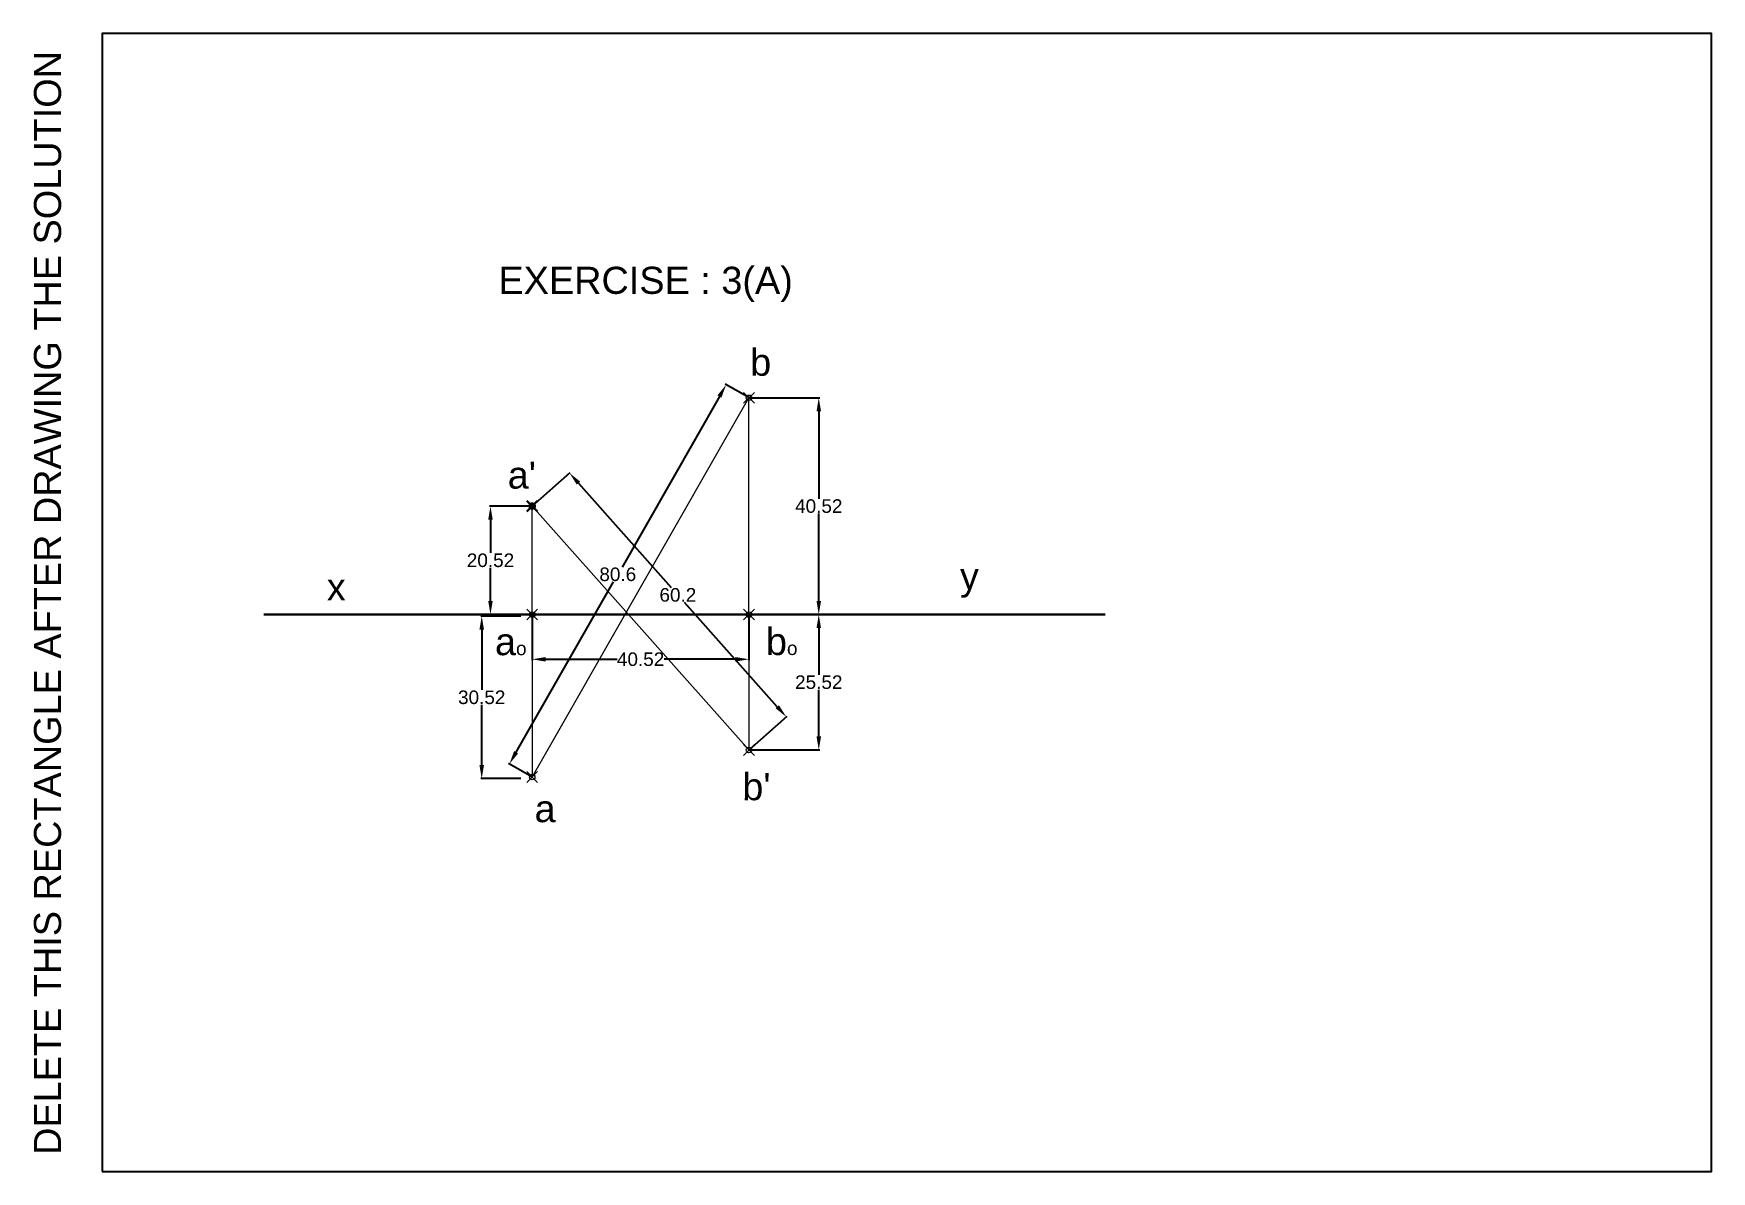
# Model space of a CAD drawing. Header units: millimetres. Extents: x -13 to 297, y 0 to 210.
import ezdxf

# ---------------------------------------------------------------- set-up
doc = ezdxf.new("R2010")
doc.units = ezdxf.units.MM
doc.header["$PDMODE"] = 35
doc.header["$PDSIZE"] = -2.5
doc.layers.add('Comments', color=10, linetype='Continuous', lineweight=13, plot=False)
doc.layers.add('thick continuous', color=7, linetype='Continuous', lineweight=30)
doc.layers.add('thin continuous', color=7, linetype='Continuous', lineweight=13)
doc.styles.get("Standard").update_dxf_attribs({"font": 'arial.ttf'})
doc.dimstyles.get("Standard").update_dxf_attribs({"dimtxt": 2.5, "dimasz": 2.5, "dimexe": 0.18, "dimexo": 0.0625, "dimgap": 0.09, "dimtad": 0, "dimtih": 1, "dimtoh": 1, "dimdec": 1, "dimzin": 0, "dimdsep": 46, "dimtxsty": 'Standard', "dimcen": 0.09, "dimadec": 0, "dimazin": 0, "dimtfac": 1, "dimtdec": 1, "dimtofl": 0, "dimtmove": 0, "dimatfit": 3, "dimfxl": 1, "dimtolj": 1, "dimtzin": 0, "dimarcsym": 0})

# ---------------------------------------------------------------- blocks, each defined once
blk = doc.blocks.new('*D1')
at = {"layer": 'Defpoints', "color": 0}
for p in [(119.38, 142.78), (119.38, 102.78), (132.26, 102.78)]:
    blk.add_point(p, dxfattribs=at)
at = {"layer": 'thin continuous', "color": 0, "lineweight": -2}
for p, q in [((119.45, 142.78), (132.44, 142.78)), ((132.26, 140.28), (132.26, 124.14)), ((132.26, 105.28), (132.26, 121.41)), ((119.45, 102.78), (132.44, 102.78))]:
    blk.add_line(p, q, dxfattribs=at)
at = {"layer": 'thin continuous', "color": 0}
for points in [[(132.68, 140.28), (131.85, 140.28), (132.26, 142.78)], [(131.85, 105.28), (132.68, 105.28), (132.26, 102.78)]]:
    blk.add_solid(points, dxfattribs=at)
at = {"layer": 'thin continuous', "color": 0, "insert": (132.26, 122.78), "char_height": 2.5, "attachment_point": 5}
blk.add_mtext('\\A1;40.52', dxfattribs=at)
blk = doc.blocks.new('*D2')
at = {"layer": 'Defpoints', "color": 0}
for p in [(119.38, 102.78), (119.38, 77.78), (132.26, 77.78)]:
    blk.add_point(p, dxfattribs=at)
at = {"layer": 'thin continuous', "color": 0, "lineweight": -2}
for p, q in [((119.45, 102.78), (132.44, 102.78)), ((132.26, 100.28), (132.26, 91.64)), ((132.26, 80.28), (132.26, 88.91)), ((119.45, 77.78), (132.44, 77.78))]:
    blk.add_line(p, q, dxfattribs=at)
at = {"layer": 'thin continuous', "color": 0}
for points in [[(132.68, 100.28), (131.85, 100.28), (132.26, 102.78)], [(131.85, 80.28), (132.68, 80.28), (132.26, 77.78)]]:
    blk.add_solid(points, dxfattribs=at)
at = {"layer": 'thin continuous', "color": 0, "insert": (132.26, 90.28), "char_height": 2.5, "attachment_point": 5}
blk.add_mtext('\\A1;25.52', dxfattribs=at)
blk = doc.blocks.new('*D3')
at = {"layer": 'Defpoints', "color": 0}
for p in [(79.38, 122.78), (71.68, 102.78), (79.38, 102.78)]:
    blk.add_point(p, dxfattribs=at)
at = {"layer": 'thin continuous', "color": 0, "lineweight": -2}
for p, q in [((79.32, 122.78), (71.5, 122.78)), ((71.68, 120.28), (71.68, 114.14)), ((71.68, 105.28), (71.68, 111.41)), ((79.32, 102.78), (71.5, 102.78))]:
    blk.add_line(p, q, dxfattribs=at)
at = {"layer": 'thin continuous', "color": 0}
for points in [[(72.09, 120.28), (71.26, 120.28), (71.68, 122.78)], [(71.26, 105.28), (72.09, 105.28), (71.68, 102.78)]]:
    blk.add_solid(points, dxfattribs=at)
at = {"layer": 'thin continuous', "color": 0, "insert": (71.68, 112.78), "char_height": 2.5, "attachment_point": 5}
blk.add_mtext('\\A1;20.52', dxfattribs=at)
blk = doc.blocks.new('*D4')
at = {"layer": 'Defpoints', "color": 0}
for p in [(77.35, 102.49), (70.06, 72.49), (77.35, 72.49)]:
    blk.add_point(p, dxfattribs=at)
at = {"layer": 'thin continuous', "color": 0, "lineweight": -2}
for p, q in [((77.29, 102.49), (69.88, 102.49)), ((70.06, 99.99), (70.06, 88.86)), ((70.06, 74.99), (70.06, 86.12)), ((77.29, 72.49), (69.88, 72.49))]:
    blk.add_line(p, q, dxfattribs=at)
at = {"layer": 'thin continuous', "color": 0}
for points in [[(70.48, 99.99), (69.64, 99.99), (70.06, 102.49)], [(69.64, 74.99), (70.48, 74.99), (70.06, 72.49)]]:
    blk.add_solid(points, dxfattribs=at)
at = {"layer": 'thin continuous', "color": 0, "insert": (70.06, 87.49), "char_height": 2.5, "attachment_point": 5}
blk.add_mtext('\\A1;30.52', dxfattribs=at)
blk = doc.blocks.new('*D5')
at = {"layer": 'Defpoints', "color": 0}
for p in [(79.38, 102.78), (119.38, 102.78), (119.38, 94.52)]:
    blk.add_point(p, dxfattribs=at)
at = {"layer": 'thin continuous', "color": 0, "lineweight": -2}
for p, q in [((79.38, 102.72), (79.38, 94.34)), ((119.38, 102.72), (119.38, 94.34)), ((81.88, 94.52), (95.04, 94.52)), ((116.88, 94.52), (103.73, 94.52))]:
    blk.add_line(p, q, dxfattribs=at)
at = {"layer": 'thin continuous', "color": 0}
for points in [[(81.88, 94.93), (81.88, 94.1), (79.38, 94.52)], [(116.88, 94.1), (116.88, 94.93), (119.38, 94.52)]]:
    blk.add_solid(points, dxfattribs=at)
at = {"layer": 'thin continuous', "color": 0, "insert": (99.38, 94.52), "char_height": 2.5, "attachment_point": 5}
blk.add_mtext('\\A1;40.52', dxfattribs=at)
blk = doc.blocks.new('*D6')
at = {"layer": 'Defpoints', "color": 0, "transparency": 16777216}
for p in [(79.38, 122.78), (126.26, 83.89), (119.38, 77.78)]:
    blk.add_point(p, dxfattribs=at)
at = {"layer": 'thin continuous', "color": 0, "lineweight": -2, "transparency": 16777216}
for p, q in [((79.43, 122.82), (86.4, 129.01)), ((87.93, 127.03), (105.05, 107.76)), ((124.6, 85.76), (107.48, 105.03)), ((119.43, 77.82), (126.4, 84.01))]:
    blk.add_line(p, q, dxfattribs=at)
at = {"layer": 'thin continuous', "color": 0, "transparency": 16777216}
for points in [[(88.24, 127.3), (87.61, 126.75), (86.26, 128.89)], [(124.92, 86.04), (124.29, 85.49), (126.26, 83.89)]]:
    blk.add_solid(points, dxfattribs=at)
at = {"layer": 'thin continuous', "color": 0, "transparency": 16777216, "insert": (106.26, 106.39), "char_height": 2.5, "attachment_point": 5}
blk.add_mtext('\\A1;60.2', dxfattribs=at)
blk = doc.blocks.new('*D7')
at = {"layer": 'Defpoints', "color": 0, "transparency": 16777216}
for p in [(119.38, 142.78), (75.17, 75.19), (79.38, 72.78)]:
    blk.add_point(p, dxfattribs=at)
at = {"layer": 'thin continuous', "color": 0, "lineweight": -2, "transparency": 16777216}
for p, q in [((113.93, 143.02), (95.95, 111.55)), ((119.33, 142.81), (115.01, 145.28)), ((76.41, 77.36), (94.38, 108.82)), ((79.33, 72.81), (75.01, 75.28))]:
    blk.add_line(p, q, dxfattribs=at)
at = {"layer": 'thin continuous', "color": 0, "transparency": 16777216}
for points in [[(113.56, 143.22), (114.29, 142.81), (115.17, 145.19)], [(76.04, 77.57), (76.77, 77.15), (75.17, 75.19)]]:
    blk.add_solid(points, dxfattribs=at)
at = {"layer": 'thin continuous', "color": 0, "transparency": 16777216, "insert": (95.17, 110.19), "char_height": 2.5, "attachment_point": 5}
blk.add_mtext('\\A1;80.6', dxfattribs=at)

msp = doc.modelspace()

# ---------------------------------------------------------------- linework, layer by layer
msp.add_lwpolyline([(0, 0), (297, 0), (297, 210), (0, 210)], close=True)
at = {"layer": 'thick continuous'}
msp.add_line((29.88, 102.78), (185.11, 102.78), dxfattribs=at)
msp.add_point((79.38, 122.78), dxfattribs=at)
at = {"layer": 'thin continuous'}
for p, q in [((79.38, 72.78), (119.38, 142.78)), ((119.38, 102.78), (119.38, 142.78)), ((79.38, 102.78), (79.38, 122.78)), ((79.38, 122.78), (119.38, 77.78)), ((79.38, 102.78), (79.38, 72.78)), ((79.38, 102.78), (119.38, 102.78)), ((119.38, 102.78), (119.38, 77.78))]:
    msp.add_line(p, q, dxfattribs=at)
for p in [(119.38, 142.78), (79.38, 102.78), (119.38, 102.78), (119.38, 77.78), (79.38, 72.78)]:
    msp.add_point(p, dxfattribs=at)

# ---------------------------------------------------------------- texts
at = {"layer": 'Comments'}
msp.add_text('DELETE THIS RECTANGLE AFTER DRAWING THE SOLUTION', height=5, rotation=90, dxfattribs=at).set_placement((-7.57, 3.05))
at = {"layer": 'thin continuous', "char_height": 5, "attachment_point": 1}
for s, width, insert in [('EXERCISE : 3(A)', 72.769, (73.14, 166.96)), ('b', 12.2808, (119.6, 151.85)), ("a'", 8.0029, (74.86, 131.02)), ('x', 24.1072, (41.47, 110.37)), ('y', 13.9761, (158.32, 112.37)), ('a{\\H0.5x;o}', 13.3606, (72.51, 100.28)), ('b{\\H0.5x;o}', 3.4375, (122.51, 100.31)), ("b'", 15.9747, (118.15, 73.52)), ('a', 11.3275, (79.81, 69.46))]:
    msp.add_mtext_dynamic_manual_height_columns(s, width=width, gutter_width=12.5, heights=[0], dxfattribs=dict(at, insert=insert))

# ---------------------------------------------------------------- dimensions: what is measured, and where the dimension line sits
at = {"layer": 'thin continuous'}
for p1, p2, distance, picture, middle in [((119.38, 142.78), (79.38, 72.78), -4.86, '*D7', (95.17, 110.19)), ((79.38, 122.78), (119.38, 77.78), 9.21, '*D6', (106.26, 106.39))]:
    dim = msp.add_aligned_dim(p1=p1, p2=p2, distance=distance, dimstyle='Standard', dxfattribs=at)
    dim.commit()
    dim.dimension.update_dxf_attribs({"geometry": picture, "text_midpoint": middle})
for base, p1, p2, text, picture, middle in [((132.26, 102.78), (119.38, 142.78), (119.38, 102.78), '40.52', '*D1', (132.26, 122.78)), ((70.06, 72.49), (77.35, 102.49), (77.35, 72.49), '30.52', '*D4', (70.06, 87.49)), ((132.26, 77.78), (119.38, 102.78), (119.38, 77.78), '25.52', '*D2', (132.26, 90.28))]:
    dim = msp.add_linear_dim(base=base, p1=p1, p2=p2, angle=90, text=text, dimstyle='Standard', dxfattribs=at)
    dim.commit()
    dim.dimension.update_dxf_attribs({"geometry": picture, "text_midpoint": middle})
dim = msp.add_linear_dim(base=(71.68, 102.78), p1=(79.38, 122.78), p2=(79.38, 102.78), angle=90, text='20.52', dimstyle='Standard', dxfattribs=at)
dim.commit()
dim.dimension.update_dxf_attribs({"geometry": '*D3', "text_midpoint": (71.68, 112.78), "dimtype": 160})
dim = msp.add_linear_dim(base=(119.38, 94.52), p1=(79.38, 102.78), p2=(119.38, 102.78), text='40.52', dimstyle='Standard', dxfattribs=at)
dim.commit()
dim.dimension.update_dxf_attribs({"geometry": '*D5', "text_midpoint": (99.38, 94.52)})

doc.saveas('drawing.dxf')
